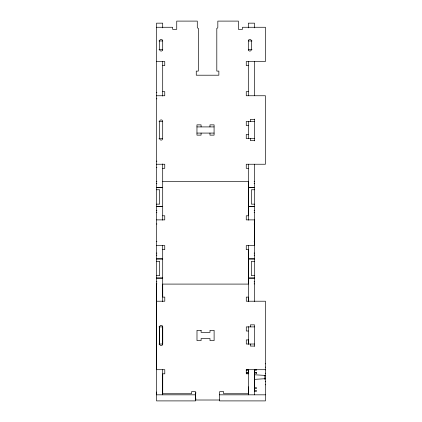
<?xml version="1.0" encoding="UTF-8"?>
<svg xmlns="http://www.w3.org/2000/svg" width="422" height="422" viewBox="0 0 422 422"><rect width="100%" height="100%" fill="white"/><g stroke="black" fill="none" stroke-linecap="round" stroke-linejoin="round"><path stroke-width="0.63" d="M156.536 391.975L156.536 394.828L195.576 394.828M156.536 320.704L156.536 284.09M254.503 245.567L246.258 245.567L246.258 249.676L248.31 249.676L248.31 284.09L162.702 284.09L162.734 297.104L164.786 297.104L164.786 301.213L156.536 301.213L156.567 369.704L164.786 369.704L164.786 373.813L162.734 373.813L162.702 394.828L162.702 369.704M248.342 386.826L248.342 393.742L223.686 393.742L223.686 391.69L219.577 391.69L219.545 400.9L265.433 400.9L265.464 301.213L246.284 301.213L246.284 297.104L248.342 297.104L248.31 301.646M254.503 387.006L254.503 373.765M254.513 379.362L264.847 378.734A2.057 0.359 0 0 1 265.433 378.719M156.536 27.266L172.63 27.266L172.63 29.318L176.739 29.318L176.739 21.1L197.285 21.1L197.285 27.266A1.029 1.029 0 0 0 198.314 28.29L198.314 71.096L196.262 71.096L196.262 75.206L218.86 75.206L218.86 71.096L216.808 71.096L216.808 28.29A1.029 1.029 0 0 0 217.831 27.266L217.831 21.1L238.383 21.1L238.383 29.318L242.492 29.318L242.492 27.266L265.433 27.266L265.433 61.506L246.258 61.506L246.258 65.616L248.31 65.616M159.004 40.96L162.702 40.96L162.702 50.039M248.31 50.039L248.31 40.96L252.008 40.96M159.004 49.522L162.702 49.522A1.54 1.54 0 0 1 161.162 51.062A1.54 1.54 0 0 1 159.621 49.522L159.621 40.96A1.54 1.54 0 0 1 161.162 39.42A1.54 1.54 0 0 1 162.702 40.96M252.008 49.522L248.31 49.522A1.54 1.54 0 0 0 249.85 51.062A1.54 1.54 0 0 0 251.391 49.522L251.391 40.96A1.54 1.54 0 0 0 249.85 39.42A1.54 1.54 0 0 0 248.31 40.96M156.536 61.506L164.754 61.506L164.754 65.616L162.702 65.616M162.702 91.643L164.754 91.643L164.754 95.752L156.536 95.752M248.31 91.643L246.258 91.643L246.258 95.752L265.433 95.752L265.433 164.237L246.258 164.237L246.258 168.346L248.31 168.346M156.536 92.671L156.921 92.671M156.536 98.832L156.921 98.832M254.477 119.379L250.367 119.379L250.367 121.436M159.004 121.436L162.702 121.436L162.702 138.558A1.54 1.54 0 0 1 161.162 140.099A1.54 1.54 0 0 1 159.621 138.558L159.621 121.436A1.54 1.54 0 0 1 161.162 119.895A1.54 1.54 0 0 1 162.702 121.436M254.477 121.436L246.258 121.436L246.258 125.545L248.31 125.545M196.947 126.911L214.065 126.911M196.947 133.078L214.065 133.078M248.31 134.449L246.258 134.449L246.258 138.558L254.477 138.558M159.004 138.558L162.702 138.558M254.477 140.61L250.367 140.61L250.367 138.558M156.536 161.157L156.921 161.157M156.536 164.237L164.754 164.237L164.754 168.346L162.702 168.346M156.536 167.323L156.921 167.323M162.702 181.36L248.342 181.36L248.342 220.142M156.536 181.55L156.921 181.55M254.118 181.55L254.503 181.55M156.536 183.602L156.921 183.602M254.118 183.602L254.503 183.602M156.536 187.336L162.702 187.336M248.342 187.336L254.503 187.336M156.536 187.421L162.702 187.421M248.342 187.421L254.503 187.421M156.536 189.768L159.621 189.768L159.621 204.148L156.536 204.148M254.503 189.768L251.422 189.768L251.422 204.148L254.503 204.148M156.536 206.495L162.702 206.495M248.342 206.495L254.503 206.495M156.536 206.58L162.702 206.58M248.342 206.58L254.503 206.58M156.536 210.314L156.921 210.314M254.118 210.314L254.503 210.314M156.536 212.366L156.921 212.366M254.118 212.366L254.503 212.366M162.702 215.774L164.754 215.774L164.754 219.883L156.536 219.883M254.503 219.883L246.258 219.883L246.258 215.774L248.31 215.774L248.31 164.237M156.536 223.992L156.921 223.992M254.118 223.992L254.503 223.992M156.536 241.458L156.921 241.458M254.118 241.458L254.503 241.458M156.536 245.567L164.754 245.567L164.754 249.676L162.702 249.676M156.536 253.084L156.921 253.084M254.118 253.084L254.503 253.084M156.536 255.141L156.921 255.141M254.118 255.141L254.503 255.141M156.536 258.871L162.702 258.871M248.342 258.871L254.503 258.871M156.536 258.96L162.702 258.96M248.342 258.96L254.503 258.96M156.536 261.302L159.621 261.302L159.621 275.687L156.536 275.687M254.503 261.302L251.422 261.302L251.422 275.687L254.503 275.687M156.536 278.035L162.702 278.035M248.342 278.035L254.503 278.035M156.536 278.119L162.702 278.119M248.342 278.119L254.503 278.119M156.536 281.849L156.921 281.849M254.118 281.849L254.503 281.849M156.536 283.906L156.921 283.906M254.118 283.906L254.503 283.906M159.004 326.897L162.702 326.897L162.734 344.02A1.54 1.54 0 0 1 161.188 345.56A1.54 1.54 0 0 1 159.648 344.02L159.621 326.897A1.54 1.54 0 0 1 161.188 325.357A1.54 1.54 0 0 1 162.734 326.897L162.702 344.02L159.004 344.02M254.503 326.897L246.284 326.897L246.284 331.006L248.342 331.006M248.342 339.91L246.284 339.91L246.284 344.02L254.503 344.02M254.503 346.072L250.394 346.072L250.394 344.02M248.31 369.487L246.258 369.487L246.284 373.813L248.342 373.813M254.477 369.487L256.529 369.487L256.529 370.199L254.477 370.199L254.477 373.554M246.284 369.704L265.464 369.704M246.258 370.199L248.31 370.199L248.31 373.554M246.258 372.341L248.31 372.341M254.477 372.341L256.529 372.341L256.529 373.554M246.258 373.053L248.31 373.053M254.477 373.053L256.529 373.053M254.477 387.723L256.529 387.723L256.529 388.435L254.477 388.435L254.477 390.577L256.529 390.577L256.529 391.289L254.477 391.289M196.088 392.924L195.576 392.924L195.576 400.9L156.536 400.9L156.536 23.157L162.702 23.157L162.702 27.863M162.734 393.742L191.498 393.742L191.498 391.69L195.608 391.69L195.608 400.009L219.577 400.009M219.545 394.828L265.433 394.828M195.576 398.996L196.088 398.996M254.513 374.768L264.847 375.395A2.057 0.359 0 0 0 265.433 375.406M264.847 375.395L264.847 379.494M254.503 181.36L254.503 301.472M254.503 346.33L254.503 324.845L250.394 324.845L250.394 326.897M254.503 369.445L254.503 394.855M254.477 27.863L254.477 23.157L248.31 23.157L248.31 27.863M254.477 61.506L254.477 95.752M254.477 119.088L254.477 140.906M254.477 164.237L254.477 181.36M254.477 219.883L254.477 245.567M248.342 245.314L248.342 301.472M248.342 326.644L248.342 344.099M248.342 369.445L248.342 394.855M248.31 61.506L248.31 95.752M248.31 121.436L248.31 138.558M248.31 339.536L248.31 343.835A1.145 1.145 0 0 0 248.336 344.083M209.971 126.911L209.971 124.859L214.081 124.859L214.081 135.13L209.971 135.13L209.971 133.078M201.067 126.911L201.067 124.859L196.958 124.859L196.958 135.13L201.067 135.13L201.067 133.078M162.702 61.506L162.702 96.026M162.702 163.963L162.702 220.142M162.702 245.314L162.702 301.646M159.648 326.897L159.648 344.02M265.211 384.79A2.057 0.359 0 0 1 265.433 384.79M265.433 369.888A2.057 0.359 0 0 1 265.211 369.888M265.433 363.817A2.057 0.359 0 0 1 265.211 363.817M265.211 373.201A2.057 0.359 0 0 1 265.433 373.201M265.211 367.135A2.057 0.359 0 0 1 265.433 367.129M265.433 381.477A2.057 0.359 0 0 1 265.211 381.477M201.099 330.32L196.99 330.32L196.99 340.596L201.099 340.596L201.099 338.539L210.003 338.539L210.003 340.596L214.112 340.596L214.112 330.32L210.003 330.32L210.003 332.378L201.099 332.378L201.099 330.32"/></g></svg>
